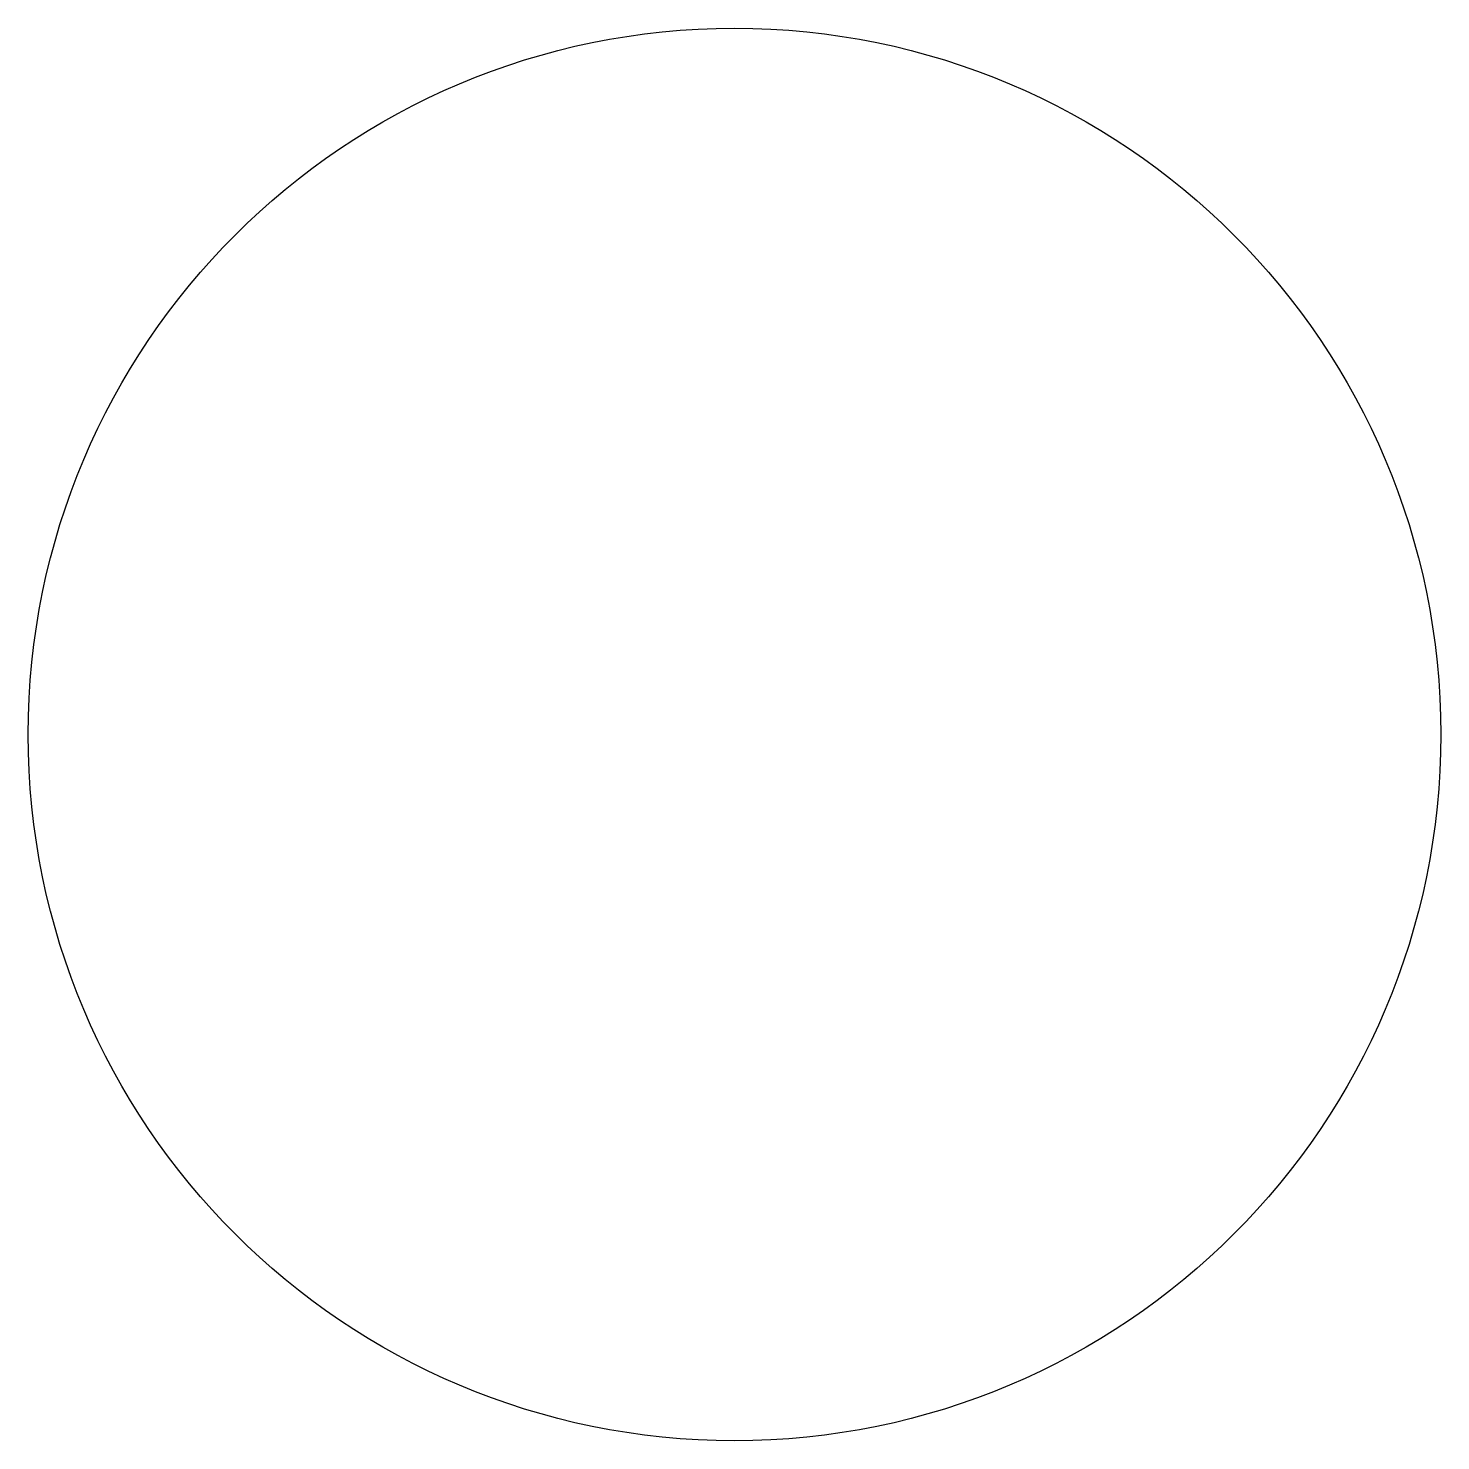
# Model space of a CAD drawing. Header units: millimetres. Extents: x -0.57 to 0.57, y -0.57 to 0.57.
import ezdxf

# ---------------------------------------------------------------- set-up
doc = ezdxf.new("R2010")
doc.units = ezdxf.units.MM
doc.layers.add('Sketch plane 01', color=7, linetype='Continuous')

msp = doc.modelspace()

# ---------------------------------------------------------------- linework, layer by layer
at = {"layer": 'Sketch plane 01'}
msp.add_circle((0, 0), 0.5701, dxfattribs=at)

doc.saveas('drawing.dxf')
